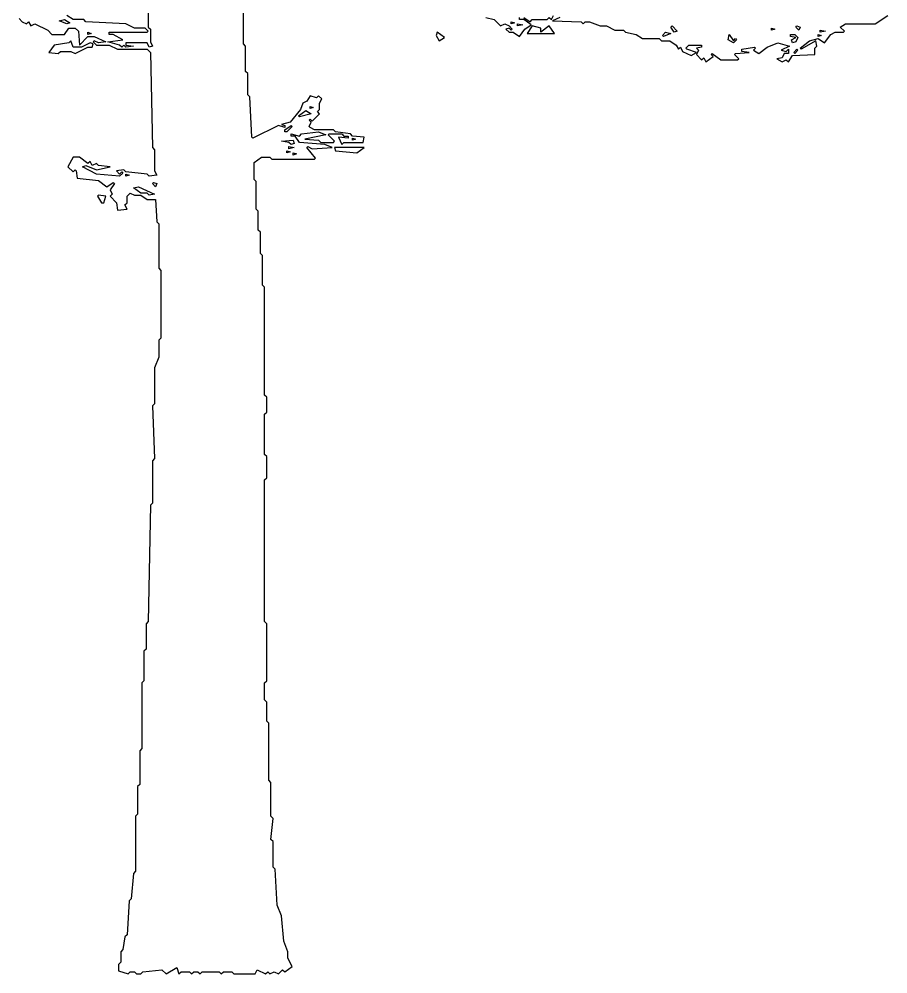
# Model space of a CAD drawing. Header units: millimetres. Extents: x -1921 to 1919, y -2 to 9002.
# Drawn here: x -450 to 1357, y -2 to 1985 of the extents above; entities that cross this region are included whole.
import ezdxf

# ---------------------------------------------------------------- set-up
doc = ezdxf.new("R2010")
doc.units = ezdxf.units.MM
doc.layers.add('ALMOND-DRAW-PROFILE', color=7, linetype='Continuous', lineweight=25)

msp = doc.modelspace()

# ---------------------------------------------------------------- linework, layer by layer
at = {"layer": 'ALMOND-DRAW-PROFILE'}
for points in [[(-450.2, 1985.8), (-443.6, 1979.2), (-434.8, 1974.8), (-430.4, 1979.2), (-426, 1970.4), (-417.2, 1974.8), (-390.8, 1961.6), (-382, 1952.8), (-355.6, 1952.8), (-346.8, 1966), (-333.6, 1966), (-326.9, 1959.4), (-324.7, 1930.8), (-307.1, 1948.4), (-293.9, 1948.4), (-269.7, 1937.4), (-285.1, 1935.2), (-293.9, 1939.6), (-296.1, 1937.4), (-289.5, 1930.8), (-263.1, 1930.8), (-245.5, 1922), (-183.8, 1922), (-177.2, 1915.4), (-172.8, 1717.2), (-168.4, 1712.8), (-168.4, 1668.8), (-164, 1660), (-179.4, 1657.8), (-183.8, 1662.2), (-227.9, 1666.6), (-232.3, 1671), (-247.7, 1668.8), (-241.1, 1662.2), (-236.7, 1666.6), (-234.5, 1664.4), (-241.1, 1657.8), (-289.5, 1662.2), (-318.1, 1677.6), (-311.5, 1679.8), (-289.5, 1671), (-260.9, 1677.6), (-285.1, 1679.8), (-289.5, 1684.2), (-298.3, 1679.8), (-302.7, 1688.6), (-307.1, 1684.2), (-324.7, 1697.4), (-338, 1697.4), (-349, 1677.6), (-338, 1666.6), (-333.6, 1671), (-331.3, 1668.8), (-329.1, 1653.4), (-285.1, 1649), (-267.5, 1635.8), (-254.3, 1644.6), (-252.1, 1642.4), (-260.9, 1629.2), (-256.5, 1620.4), (-260.9, 1615.9), (-247.7, 1602.7), (-245.5, 1587.3), (-225.7, 1589.5), (-230.1, 1598.3), (-225.7, 1602.7), (-225.7, 1615.9), (-219.1, 1622.6), (-210.3, 1618.2), (-197.1, 1618.2), (-183.8, 1609.3), (-166.2, 1609.3), (-164, 1563.1), (-159.6, 1558.7), (-159.6, 1466.2), (-155.2, 1461.8), (-155.2, 1320.9), (-159.6, 1316.5), (-159.6, 1281.3), (-168.4, 1259.3), (-168.4, 1184.4), (-172.8, 1180), (-168.4, 1070), (-172.8, 1065.6), (-172.8, 977.5), (-177.2, 973.1), (-181.6, 730.9), (-186, 726.5), (-186, 673.7), (-190.4, 669.3), (-190.4, 607.6), (-194.9, 603.2), (-194.9, 466.7), (-199.3, 462.3), (-199.3, 391.9), (-203.7, 387.5), (-203.7, 330.2), (-208.1, 325.8), (-208.1, 211.4), (-212.5, 206.9), (-216.9, 154.1), (-221.3, 149.7), (-225.7, 79.3), (-230.1, 74.9), (-234.5, 48.4), (-238.9, 44), (-238.9, 22), (-243.3, 17.6), (-243.3, 4.4), (-223.5, -2.2), (-219.1, 2.2), (-210.3, 2.2), (-205.9, -2.2), (-197.1, -2.2), (-192.7, 2.2), (-153, 6.6), (-144.2, -2.2), (-122.2, 11), (-117.8, -2.2), (-113.4, 2.2), (-95.8, 2.2), (-91.4, -2.2), (-87, 2.2), (-78.2, 2.2), (-73.8, -2.2), (-69.4, 2.2), (-34.1, 2.2), (-29.7, -2.2), (-25.3, 2.2), (-7.7, 2.2), (-3.3, -2.2), (40.7, -2.2), (45.1, 6.6), (62.7, -2.2), (67.1, 2.2), (71.5, -2.2), (80.3, 2.2), (89.2, -2.2), (98, 6.6), (102.4, 2.2), (117.8, 13.2), (109, 30.8), (109, 44), (100.2, 66), (95.8, 118.9), (86.9, 140.9), (82.5, 215.8), (78.1, 220.2), (78.1, 273), (73.7, 277.4), (78.1, 321.4), (73.7, 325.8), (73.7, 396.3), (69.3, 400.7), (69.3, 519.6), (64.9, 524), (64.9, 563.6), (60.5, 568), (60.5, 603.2), (64.9, 607.6), (64.9, 726.5), (60.5, 730.9), (60.5, 1025.9), (64.9, 1030.3), (64.9, 1074.4), (60.5, 1078.8), (60.5, 1162.4), (64.9, 1166.8), (64.9, 1197.7), (60.5, 1202.1), (60.5, 1426.6), (56.1, 1431), (56.1, 1492.7), (51.7, 1497.1), (51.7, 1541.1), (47.3, 1545.5), (47.3, 1585.1), (42.9, 1589.5), (42.9, 1646.8), (38.5, 1651.2), (38.5, 1686.4), (53.9, 1697.4), (71.5, 1697.4), (75.9, 1693), (164, 1693), (166.2, 1695.2), (148.6, 1717.2), (150.8, 1719.4), (159.6, 1715), (201.4, 1717.2), (186, 1723.8), (133.2, 1728.2), (124.4, 1741.4), (115.6, 1741.4), (115.6, 1745.8), (133.2, 1741.4), (137.6, 1745.8), (172.8, 1750.2), (188.2, 1743.6), (144.2, 1734.8), (172.8, 1732.6), (177.2, 1728.2), (203.6, 1728.2), (205.8, 1730.4), (192.6, 1743.6), (194.8, 1745.8), (221.2, 1745.8), (225.6, 1741.4), (234.5, 1741.4), (234.5, 1737), (214.6, 1739.2), (221.2, 1723.8), (225.6, 1728.2), (265.3, 1728.2), (267.5, 1739.2), (243.3, 1741.4), (238.9, 1745.8), (208, 1750.2), (203.6, 1754.6), (164, 1754.6), (155.2, 1759.1), (153, 1761.3), (157.4, 1770.1), (153, 1774.5), (155.2, 1776.7), (159.6, 1772.3), (175, 1787.7), (170.6, 1792.1), (175, 1796.5), (175, 1809.7), (179.4, 1818.5), (172.8, 1825.1), (168.4, 1820.7), (155.2, 1825.1), (148.6, 1814.1), (139.8, 1809.7), (135.4, 1796.5), (113.4, 1770.1), (95.8, 1765.7), (102.4, 1763.5), (102.4, 1759.1), (89.2, 1763.5), (36.3, 1737), (34.1, 1739.2), (29.7, 1822.9), (25.3, 1827.3), (25.3, 1871.3), (20.9, 1875.7), (20.9, 1928.6), (16.5, 1933), (16.5, 2069.5)], [(-181.6, 2003.4), (-181.6, 1968.2), (-177.2, 1963.8), (-177.2, 1937.4), (-172.8, 1928.6), (-179.4, 1926.4), (-183.8, 1935.2), (-227.9, 1935.2), (-227.9, 1930.8), (-212.5, 1928.6), (-227.9, 1926.4), (-232.3, 1930.8), (-236.7, 1926.4), (-241.1, 1930.8), (-265.3, 1937.4), (-234.5, 1941.8), (-254.3, 1952.8), (-263.1, 1952.8), (-263.1, 1957.2), (-183.8, 1957.2), (-181.6, 1959.4), (-188.2, 1966), (-210.3, 1966), (-227.9, 1974.8), (-311.5, 1979.2), (-315.9, 1983.6), (-338, 1983.6), (-351.2, 1992.4)], [(520.7, 1988), (538.3, 1983.6), (551.5, 1970.4), (560.3, 1974.8), (569.1, 1970.4), (575.7, 1963.8), (573.5, 1961.6), (569.1, 1966), (562.5, 1963.8), (569.1, 1957.2), (577.9, 1957.2), (591.1, 1948.4), (602.1, 1963.8), (615.3, 1972.6), (599.9, 1983.6), (591.1, 1983.6), (591.1, 1988)], [(599.9, 1988), (613.1, 1979.2), (617.5, 1983.6), (648.3, 1983.6), (652.8, 1988), (657.2, 1983.6), (661.6, 1992.4)], [(674.8, 1988), (659.4, 1981.4), (718.8, 1979.2), (723.2, 1974.8), (727.6, 1979.2), (736.4, 1979.2), (758.4, 1970.4), (771.6, 1970.4), (789.2, 1961.6), (806.9, 1961.6), (811.3, 1957.2), (833.3, 1952.8), (846.5, 1944), (881.7, 1944), (886.1, 1939.6), (903.7, 1939.6), (916.9, 1930.8), (921.3, 1922), (925.7, 1926.4), (930.1, 1917.6), (947.8, 1908.8), (958.8, 1915.4), (939, 1922), (936.8, 1924.2), (943.4, 1930.8), (969.8, 1930.8), (969.8, 1926.4), (958.8, 1924.2), (963.2, 1919.8), (958.8, 1911), (969.8, 1900), (974.2, 1904.4), (978.6, 1895.5), (994, 1906.6), (989.6, 1911), (991.8, 1913.2), (1009.4, 1900), (1044.6, 1900), (1046.8, 1902.2), (1038, 1911), (1040.2, 1913.2), (1068.8, 1915.4), (1053.4, 1917.6), (1053.4, 1922), (1079.9, 1926.4), (1082.1, 1924.2), (1077.7, 1919.8), (1088.7, 1913.2), (1106.3, 1926.4), (1128.3, 1935.2), (1152.5, 1928.6), (1134.9, 1919.8), (1145.9, 1917.6), (1150.3, 1922), (1150.3, 1913.2), (1141.5, 1913.2), (1137.1, 1904.4), (1126.1, 1902.2), (1137.1, 1895.5), (1145.9, 1900), (1150.3, 1895.5), (1159.1, 1908.8), (1205.3, 1911), (1205.3, 1924.2), (1209.7, 1928.6), (1207.5, 1939.6), (1176.7, 1922), (1174.5, 1924.2), (1194.3, 1939.6), (1211.9, 1944), (1225.2, 1935.2), (1238.4, 1952.8), (1247.2, 1957.2), (1264.8, 1957.2), (1267, 1959.4), (1258.2, 1968.2), (1269.2, 1974.8), (1330.8, 1974.8), (1357.3, 1992.4)]]:
    msp.add_lwpolyline(points, dxfattribs=at)
for points in [[(-351.2, 1974.8), (-366.6, 1981.4), (-355.6, 1983.6), (-344.6, 1977)], [(573.5, 1974.8), (573.5, 1979.2), (580.1, 1977)], [(586.7, 1970.4), (586.7, 1974.8), (597.7, 1972.6)], [(606.5, 1955), (663.8, 1955), (652.8, 1970.4), (635.1, 1957.2), (635.1, 1966), (617.5, 1970.4)], [(912.5, 1957.2), (905.9, 1968.2), (908.1, 1970.4), (919.1, 1959.4)], [(1172.3, 1961.6), (1165.7, 1968.2), (1167.9, 1970.4), (1174.5, 1968.2)], [(-307.1, 1952.8), (-307.1, 1957.2), (-300.5, 1955)], [(423.8, 1939.6), (434.8, 1946.2), (419.4, 1957.2), (417.2, 1950.6)], [(890.5, 1948.4), (888.3, 1950.6), (894.9, 1957.2), (905.9, 1955)], [(1035.8, 1935.2), (1024.8, 1941.8), (1027, 1952.8), (1035.8, 1939.6), (1040.2, 1944), (1042.4, 1941.8)], [(1115.1, 1961.6), (1115.1, 1966), (1121.7, 1963.8)], [(1159.1, 1935.2), (1156.9, 1941.8), (1165.7, 1946.2), (1154.7, 1948.4), (1154.7, 1952.8), (1163.5, 1952.8), (1170.1, 1946.2), (1165.7, 1937.4)], [(1211.9, 1948.4), (1211.9, 1952.8), (1218.6, 1950.6)], [(1216.4, 1957.2), (1216.4, 1961.6), (1227.4, 1959.4)], [(-388.6, 1915.4), (-368.8, 1913.2), (-364.4, 1917.6), (-342.4, 1917.6), (-333.6, 1913.2), (-307.1, 1926.4), (-298.3, 1926.4), (-296.1, 1933), (-302.7, 1935.2), (-320.3, 1926.4), (-338, 1926.4), (-342.4, 1939.6), (-346.8, 1935.2), (-377.6, 1930.8)], [(1163.5, 1913.2), (1161.3, 1915.4), (1167.9, 1922), (1170.1, 1919.8)], [(133.2, 1781.1), (131, 1783.3), (146.4, 1794.3), (157.4, 1787.7)], [(155.2, 1798.7), (155.2, 1803.1), (161.8, 1800.9)], [(102.4, 1750.2), (102.4, 1754.6), (115.6, 1763.5), (117.8, 1761.3), (106.8, 1750.2)], [(115.6, 1723.8), (111.2, 1728.2), (95.8, 1730.4), (120, 1732.6), (122.2, 1726)], [(243.3, 1732.6), (243.3, 1737), (249.9, 1734.8)], [(106.8, 1706.2), (106.8, 1710.6), (113.4, 1708.4)], [(111.2, 1715), (111.2, 1719.4), (122.2, 1717.2)], [(252.1, 1706.2), (267.5, 1717.2), (205.8, 1717.2), (208, 1710.6)], [(120, 1701.8), (120, 1706.2), (126.6, 1704)], [(-227.9, 1657.8), (-227.9, 1662.2), (-221.3, 1660)], [(-179.4, 1618.2), (-183.8, 1622.6), (-197.1, 1622.6), (-212.5, 1633.6), (-201.5, 1635.8), (-168.4, 1620.4)], [(-166.2, 1635.8), (-172.8, 1642.4), (-170.6, 1644.6), (-164, 1642.4)], [(-278.5, 1602.7), (-274.1, 1602.7), (-269.7, 1615.9), (-285.1, 1618.2), (-287.3, 1615.9)]]:
    msp.add_lwpolyline(points, close=True, dxfattribs=at)

doc.saveas('drawing.dxf')
